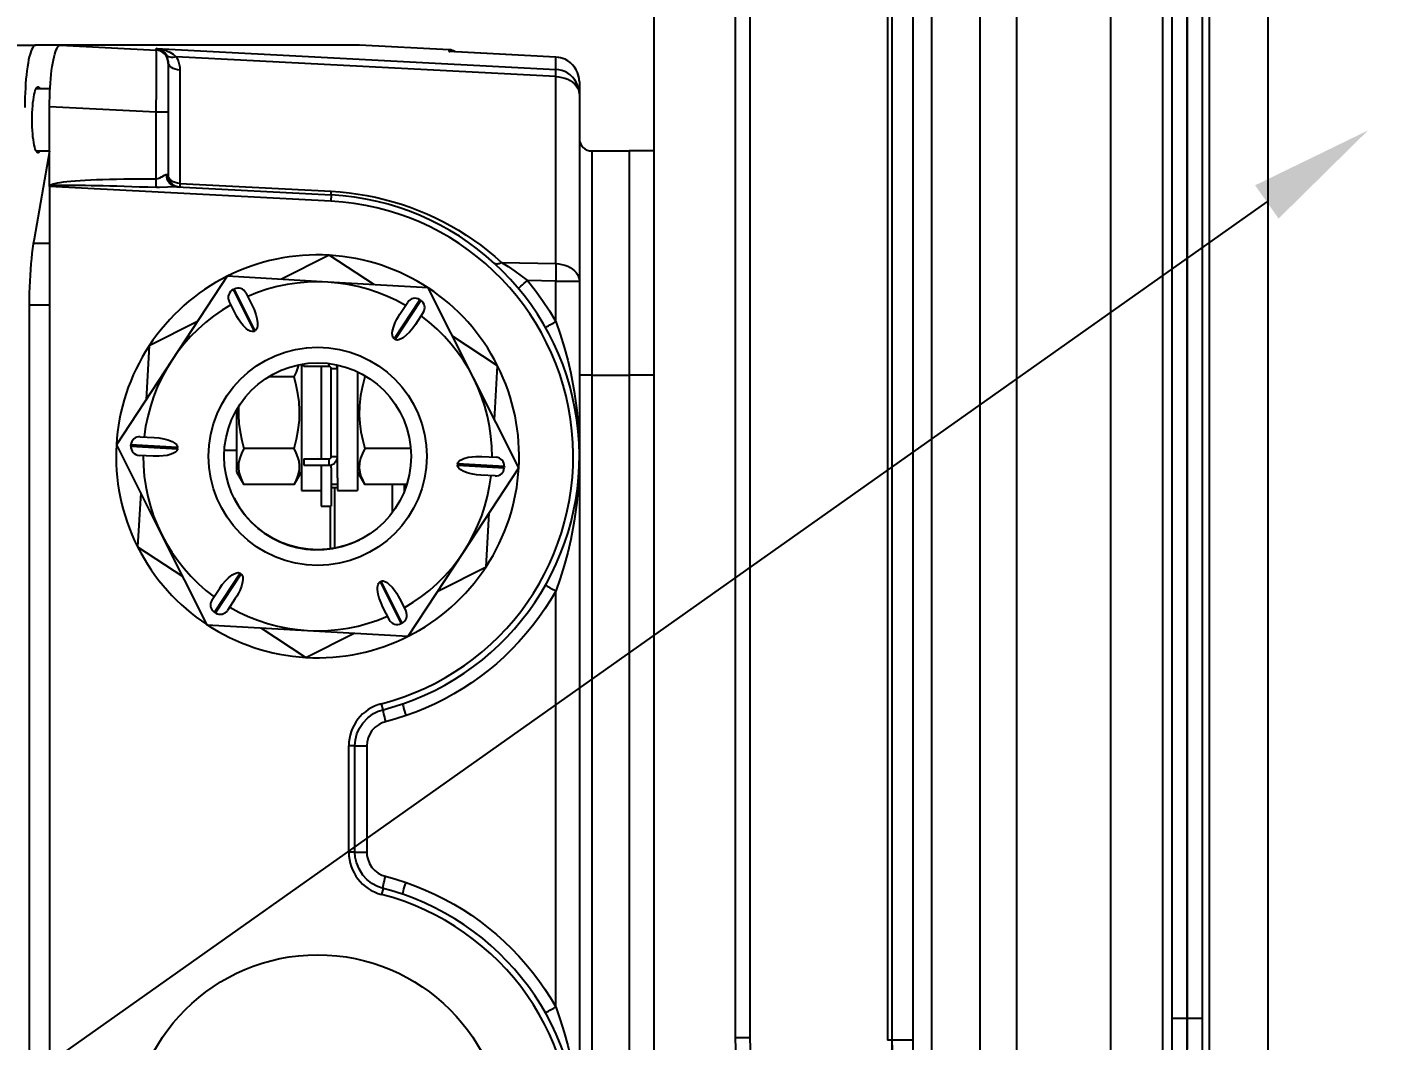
# Model space of a CAD drawing. Header units: millimetres. Extents: x 184 to 2141, y 95 to 1347.
# Drawn here: x 747.52 to 791.14, y 701.73 to 734.47 of the extents above; entities that cross this region are included whole.
import ezdxf
from ezdxf import colors
from ezdxf.entities.mleader import LeaderData, LeaderLine
from ezdxf.math import Vec2, Vec3

# ---------------------------------------------------------------- set-up
doc = ezdxf.new("R2010")
doc.units = ezdxf.units.MM
doc.layers.add('chuda', color=61, linetype='Continuous')
doc.styles.get("Standard").update_dxf_attribs({"font": 'arial.ttf'})

msp = doc.modelspace()

# ---------------------------------------------------------------- linework, layer by layer
at = {"color": 7, "linetype": 'Continuous'}
for p, q in [((785.728, 688.86), (785.728, 783.823)), ((787.607, 783.823), (787.607, 688.86)), ((770.412, 701.805), (770.412, 774.019)), ((785.002, 773.384), (785.002, 702.44)), ((785.004, 702.44), (785.004, 773.384)), ((785.487, 773.384), (785.487, 702.44)), ((767.786, 696.028), (767.786, 745.765)), ((784.519, 702.44), (784.519, 742.065)), ((770.876, 741.49), (770.876, 701.805)), ((782.539, 688.86), (782.539, 740.255)), ((784.208, 740.255), (784.208, 688.86)), ((776.139, 739.688), (776.139, 701.733)), ((779.495, 740.082), (779.495, 687.571)), ((775.327, 739.632), (775.327, 701.733)), ((775.468, 739.592), (775.468, 701.733)), ((775.469, 701.733), (775.469, 739.592)), ((776.753, 695.956), (776.753, 739.652)), ((778.303, 739.652), (778.303, 693.29)), ((745.795, 733.885), (747.809, 733.885)), ((748.609, 733.885), (747.809, 733.885)), ((758.267, 733.885), (748.609, 733.885)), ((748.609, 733.885), (751.698, 733.724)), ((751.698, 733.773), (764.607, 733.099)), ((751.698, 733.724), (751.698, 733.773)), ((758.267, 733.885), (758.27, 733.885)), ((761.162, 733.732), (758.267, 733.885)), ((761.163, 733.732), (758.27, 733.885)), ((761.162, 733.68), (761.162, 733.732)), ((761.162, 733.732), (761.163, 733.732)), ((764.607, 733.498), (761.162, 733.68)), ((764.607, 733.498), (761.171, 733.679)), ((752.08, 733.359), (752.08, 733.322)), ((752.08, 733.322), (752.08, 731.713)), ((764.607, 732.863), (752.34, 733.504)), ((764.607, 733.498), (764.607, 733.498)), ((764.607, 733.099), (764.607, 733.498)), ((752.461, 733.075), (752.461, 729.415)), ((764.607, 726.824), (764.607, 732.863)), ((765.37, 732.694), (765.37, 732.294)), ((748.269, 732.475), (747.817, 732.475)), ((765.37, 732.294), (765.37, 726.255)), ((748.254, 729.34), (748.254, 731.892)), ((751.698, 731.713), (748.254, 731.892)), ((751.698, 729.566), (751.698, 731.713)), ((752.08, 731.713), (751.698, 731.713)), ((752.08, 731.713), (752.08, 729.699)), ((748.254, 730.458), (747.752, 727.61)), ((747.817, 730.462), (748.254, 730.462)), ((765.773, 730.462), (766.981, 730.462)), ((765.773, 730.462), (765.773, 723.212)), ((766.981, 730.462), (766.981, 723.212)), ((767.786, 730.462), (766.981, 730.462)), ((766.981, 730.462), (766.981, 723.212)), ((752.032, 729.704), (752.08, 729.699)), ((748.254, 729.316), (748.254, 729.34)), ((748.254, 729.316), (748.254, 689.724)), ((757.345, 728.839), (748.254, 729.316)), ((752.366, 729.302), (757.355, 729.04)), ((752.461, 729.415), (757.355, 729.158)), ((757.355, 729.04), (757.345, 728.839)), ((748.254, 727.467), (747.728, 727.467)), ((757.288, 727.094), (755.73, 726.311)), ((758.746, 726.136), (757.288, 727.094)), ((762.856, 726.862), (764.607, 726.824)), ((753.988, 726.411), (752.201, 723.691)), ((757.238, 726.223), (753.988, 726.411)), ((760.488, 726.036), (757.238, 726.223)), ((764.607, 726.255), (763.691, 726.275)), ((764.607, 724.951), (764.607, 726.255)), ((764.607, 726.255), (765.37, 726.255)), ((765.37, 726.255), (765.37, 720.595)), ((754.181, 725.983), (754.217, 726.001)), ((754.181, 725.983), (754.86, 724.633)), ((754.896, 724.652), (754.217, 726.001)), ((754.596, 725.876), (754.802, 725.466)), ((761.95, 723.127), (760.488, 726.036)), ((747.596, 725.474), (747.596, 693.566)), ((748.254, 725.474), (747.596, 725.474)), ((754.262, 725.195), (754.056, 725.604)), ((760.213, 725.654), (759.384, 724.392)), ((759.417, 724.37), (760.247, 725.632)), ((759.571, 725.19), (759.823, 725.573)), ((760.213, 725.654), (760.247, 725.632)), ((753.03, 724.954), (751.472, 724.17)), ((760.328, 725.242), (760.076, 724.859)), ((754.86, 724.633), (754.896, 724.652)), ((759.384, 724.392), (759.417, 724.37)), ((762.729, 723.519), (761.271, 724.477)), ((751.472, 724.17), (751.371, 722.428)), ((752.201, 723.691), (750.413, 720.97)), ((756.389, 723.569), (756.389, 719.497)), ((756.464, 723.5), (756.464, 723.582)), ((757.275, 723.593), (757.275, 723.5)), ((757.557, 723.42), (757.557, 723.546)), ((762.629, 721.777), (762.729, 723.519)), ((756.151, 723.167), (755.329, 723.167)), ((757.275, 723.5), (756.464, 723.5)), ((757.033, 723.5), (757.033, 720.508)), ((757.356, 720.589), (757.356, 723.42)), ((757.557, 723.42), (757.356, 723.42)), ((757.557, 720.589), (757.557, 723.42)), ((758.201, 723.326), (758.201, 719.487)), ((758.418, 723.208), (758.439, 723.167)), ((758.496, 723.167), (758.439, 723.167)), ((763.412, 720.219), (761.95, 723.127)), ((765.773, 723.212), (765.37, 723.212)), ((765.773, 723.212), (765.773, 695.827)), ((765.773, 723.212), (766.981, 723.212)), ((766.981, 723.212), (766.981, 695.827)), ((766.981, 723.212), (766.981, 695.827)), ((767.786, 723.212), (766.981, 723.212)), ((754.295, 722.102), (754.295, 720.091)), ((750.413, 720.97), (751.875, 718.062)), ((750.881, 720.923), (750.883, 720.963)), ((750.881, 720.923), (752.388, 720.836)), ((752.391, 720.876), (750.883, 720.963)), ((751.181, 721.229), (751.638, 721.202)), ((751.603, 720.599), (751.146, 720.626)), ((752.388, 720.836), (752.391, 720.876)), ((753.899, 720.796), (754.295, 720.796)), ((756.151, 720.842), (754.533, 720.842)), ((756.464, 720.508), (756.464, 720.307)), ((756.464, 720.508), (757.275, 720.508)), ((756.913, 720.595), (756.913, 720.595)), ((756.913, 720.595), (756.913, 720.595)), ((757.275, 720.508), (757.275, 720.307)), ((757.356, 720.589), (757.557, 720.589)), ((757.557, 719.899), (757.557, 720.589)), ((759.923, 720.842), (758.439, 720.842)), ((762.222, 720.59), (762.679, 720.564)), ((765.37, 720.595), (765.37, 698.445)), ((754.295, 720.091), (754.533, 719.679)), ((756.151, 719.679), (756.389, 720.091)), ((756.464, 720.307), (757.275, 720.307)), ((757.033, 720.307), (757.033, 718.984)), ((757.356, 720.222), (757.356, 720.319)), ((757.356, 720.222), (757.356, 718.984)), ((758.201, 720.091), (758.439, 719.679)), ((761.437, 720.353), (761.434, 720.313)), ((761.434, 720.313), (762.942, 720.226)), ((762.945, 720.266), (761.437, 720.353)), ((761.625, 717.498), (763.412, 720.219)), ((762.945, 720.266), (762.942, 720.226)), ((756.151, 719.679), (754.533, 719.679)), ((757.356, 719.693), (757.557, 719.693)), ((757.557, 719.899), (757.557, 719.487)), ((759.791, 719.679), (758.439, 719.679)), ((759.329, 718.782), (759.329, 719.679)), ((759.71, 719.679), (759.71, 719.455)), ((762.645, 719.961), (762.187, 719.987)), ((751.197, 719.412), (751.096, 717.67)), ((756.389, 719.497), (756.389, 719.487)), ((756.389, 719.487), (757.033, 719.487)), ((757.356, 719.588), (757.557, 719.588)), ((757.466, 717.625), (757.466, 719.588)), ((757.557, 719.487), (758.201, 719.487)), ((757.033, 718.984), (757.356, 718.984)), ((757.324, 717.602), (757.324, 718.984)), ((762.353, 717.019), (762.454, 718.761)), ((751.875, 718.062), (753.337, 715.154)), ((751.096, 717.67), (752.554, 716.712)), ((759.837, 714.778), (761.625, 717.498)), ((760.795, 716.236), (762.353, 717.019)), ((754.408, 716.819), (753.578, 715.557)), ((753.612, 715.535), (754.441, 716.797)), ((754.441, 716.797), (754.408, 716.819)), ((758.966, 716.556), (758.93, 716.538)), ((759.644, 715.207), (758.966, 716.556)), ((753.498, 715.948), (753.749, 716.331)), ((758.93, 716.538), (759.608, 715.188)), ((764.607, 702.801), (764.607, 716.238)), ((754.254, 715.999), (754.002, 715.616)), ((759.23, 715.314), (759.024, 715.723)), ((759.563, 715.995), (759.769, 715.585)), ((753.612, 715.535), (753.578, 715.557)), ((753.337, 715.154), (756.587, 714.966)), ((755.079, 715.053), (756.537, 714.095)), ((756.537, 714.095), (758.095, 714.879)), ((756.587, 714.966), (759.837, 714.778)), ((759.644, 715.207), (759.608, 715.188)), ((759.027, 712.406), (758.977, 712.601)), ((757.919, 707.803), (757.919, 711.236)), ((758.12, 711.236), (757.919, 711.236)), ((758.12, 707.803), (758.12, 711.236)), ((758.12, 711.236), (758.499, 711.236)), ((758.499, 711.236), (758.499, 707.803)), ((758.12, 707.803), (757.919, 707.803)), ((758.12, 707.803), (758.499, 707.803)), ((759.027, 706.633), (758.977, 706.438)), ((784.519, 702.44), (785.002, 702.44)), ((785.004, 702.44), (785.002, 702.44)), ((785.004, 702.44), (785.487, 702.44)), ((770.876, 701.805), (770.412, 701.805)), ((775.468, 701.733), (775.327, 701.733)), ((775.469, 701.733), (775.468, 701.733)), ((776.139, 701.733), (775.469, 701.733))]:
    msp.add_line(p, q, dxfattribs=at)
at = {"color": 7, "linetype": 'Continuous', "flags": 128}
for points in [[(747.809, 733.885), (747.781, 733.879), (747.753, 733.86), (747.726, 733.829), (747.699, 733.786), (747.673, 733.731), (747.648, 733.665), (747.623, 733.588), (747.6, 733.5), (747.578, 733.402), (747.558, 733.295), (747.539, 733.179), (747.521, 733.055), (747.506, 732.923), (747.492, 732.785), (747.481, 732.642), (747.471, 732.493), (747.463, 732.341), (747.458, 732.186), (747.455, 732.029), (747.454, 731.871)], [(748.254, 731.892), (748.255, 732.049), (748.258, 732.205), (748.264, 732.359), (748.271, 732.51), (748.281, 732.657), (748.292, 732.799), (748.306, 732.935), (748.321, 733.065), (748.339, 733.188), (748.358, 733.303), (748.378, 733.409), (748.4, 733.505), (748.423, 733.592), (748.447, 733.668), (748.472, 733.734), (748.499, 733.788), (748.525, 733.83), (748.553, 733.86), (748.581, 733.879), (748.609, 733.885)], [(752.019, 733.575), (751.972, 733.638), (751.92, 733.687), (751.832, 733.739), (751.739, 733.767), (751.7, 733.773), (751.698, 733.773)], [(751.698, 733.773), (751.701, 733.773), (751.78, 733.765), (751.964, 733.726), (752.139, 733.654), (752.245, 733.588), (752.34, 733.504)], [(751.698, 731.713), (751.7, 731.879), (751.701, 732.043), (751.703, 732.204), (751.704, 732.363), (751.705, 732.517), (751.706, 732.665), (751.706, 732.808), (751.707, 732.942), (751.707, 733.069), (751.707, 733.186), (751.707, 733.294), (751.706, 733.39), (751.706, 733.476), (751.705, 733.549), (751.704, 733.61), (751.703, 733.659), (751.701, 733.694), (751.7, 733.716), (751.698, 733.724)], [(752.08, 733.322), (752.073, 733.398), (752.051, 733.471), (752.016, 733.539), (751.969, 733.599), (751.912, 733.649), (751.846, 733.688), (751.774, 733.713), (751.698, 733.724)], [(752.08, 733.359), (752.076, 733.416), (752.064, 733.472), (752.045, 733.525), (752.019, 733.575)], [(752.34, 733.504), (752.288, 733.492), (752.238, 733.486), (752.19, 733.487), (752.146, 733.493), (752.106, 733.506), (752.071, 733.524), (752.042, 733.547), (752.019, 733.575)], [(761.162, 733.732), (761.238, 733.72), (761.31, 733.695), (761.357, 733.669)], [(761.171, 733.679), (761.165, 733.679), (761.162, 733.68)], [(761.162, 733.68), (761.164, 733.68), (761.189, 733.677)], [(752.461, 733.075), (752.386, 733.082), (752.314, 733.1), (752.248, 733.127), (752.19, 733.163), (752.143, 733.205), (752.109, 733.253), (752.087, 733.305), (752.08, 733.359)], [(752.34, 733.504), (752.383, 733.424), (752.417, 733.341), (752.442, 733.254), (752.457, 733.165), (752.461, 733.075)], [(765.37, 732.694), (765.363, 732.796), (765.344, 732.896), (765.313, 732.993), (765.269, 733.085), (765.214, 733.17), (765.149, 733.249), (765.074, 733.318), (764.991, 733.377), (764.902, 733.426), (764.807, 733.462), (764.708, 733.487), (764.607, 733.498)], [(764.607, 732.863), (764.608, 732.916), (764.609, 732.962), (764.61, 733.002), (764.61, 733.036), (764.61, 733.063), (764.609, 733.082), (764.608, 733.094), (764.607, 733.099)], [(765.37, 732.294), (765.363, 732.396), (765.344, 732.496), (765.313, 732.593), (765.269, 732.685), (765.214, 732.771), (765.149, 732.849), (765.074, 732.918), (764.991, 732.977), (764.902, 733.026), (764.807, 733.063), (764.708, 733.087), (764.607, 733.099)], [(764.607, 732.863), (764.708, 732.855), (764.807, 732.838), (764.902, 732.812), (764.991, 732.777), (765.074, 732.736), (765.149, 732.687), (765.214, 732.631), (765.269, 732.571), (765.313, 732.506), (765.344, 732.437), (765.363, 732.366), (765.37, 732.294)], [(747.692, 731.468), (747.693, 731.584), (747.696, 731.698), (747.701, 731.809), (747.709, 731.916), (747.718, 732.019), (747.73, 732.114), (747.743, 732.202), (747.758, 732.282), (747.774, 732.352), (747.792, 732.411), (747.81, 732.46), (747.829, 732.497), (747.849, 732.522), (747.87, 732.534), (747.89, 732.534), (747.91, 732.522), (747.93, 732.497), (747.942, 732.475)], [(747.942, 730.462), (747.93, 730.44), (747.91, 730.415), (747.89, 730.403), (747.87, 730.403), (747.849, 730.415), (747.829, 730.44), (747.81, 730.477), (747.792, 730.525), (747.774, 730.585), (747.758, 730.655), (747.743, 730.734), (747.73, 730.822), (747.718, 730.918), (747.709, 731.02), (747.701, 731.128), (747.696, 731.239), (747.693, 731.353), (747.692, 731.468)], [(751.698, 729.566), (751.75, 729.572), (751.816, 729.596), (751.874, 729.628), (751.877, 729.63), (751.964, 729.683), (752.012, 729.703), (752.032, 729.704)], [(752.366, 729.302), (752.299, 729.313), (752.235, 729.338), (752.177, 729.376), (752.127, 729.426), (752.086, 729.486), (752.056, 729.554), (752.037, 729.628), (752.032, 729.704)], [(752.461, 729.415), (752.386, 729.423), (752.314, 729.44), (752.248, 729.468), (752.19, 729.503), (752.143, 729.546), (752.109, 729.594), (752.087, 729.645), (752.08, 729.699)], [(748.254, 729.34), (748.278, 729.36), (748.315, 729.379), (748.365, 729.396), (748.429, 729.413), (748.506, 729.43), (748.596, 729.445), (748.699, 729.46), (748.815, 729.473), (748.944, 729.486), (749.086, 729.498), (749.24, 729.509), (749.406, 729.519), (749.585, 729.528), (749.775, 729.536), (749.978, 729.543), (750.191, 729.55), (750.416, 729.555), (750.652, 729.559), (750.898, 729.562), (751.155, 729.564), (751.422, 729.566), (751.698, 729.566)], [(748.274, 729.323), (748.272, 729.325), (748.269, 729.328), (748.267, 729.33), (748.264, 729.332), (748.261, 729.334), (748.259, 729.336), (748.256, 729.338), (748.254, 729.34)], [(748.274, 729.323), (748.256, 729.317), (748.254, 729.316)], [(751.704, 729.279), (751.428, 729.288), (751.162, 729.297), (750.906, 729.305), (750.66, 729.313), (750.425, 729.32), (750.2, 729.326), (749.987, 729.331), (749.786, 729.336), (749.596, 729.34), (749.418, 729.343), (749.252, 729.345), (749.099, 729.347), (748.958, 729.348), (748.83, 729.348), (748.714, 729.348), (748.612, 729.346), (748.522, 729.344), (748.446, 729.342), (748.383, 729.338), (748.333, 729.334), (748.297, 729.329), (748.274, 729.323)], [(751.704, 729.279), (751.703, 729.308), (751.702, 729.34), (751.701, 729.374), (751.7, 729.41), (751.699, 729.448), (751.699, 729.487), (751.698, 729.526), (751.698, 729.566)], [(752.366, 729.302), (752.3, 729.302), (752.232, 729.299), (752.059, 729.288), (751.808, 729.277), (751.704, 729.279)], [(752.461, 729.415), (752.461, 729.388), (752.46, 729.365), (752.46, 729.344), (752.46, 729.328), (752.46, 729.314), (752.46, 729.305), (752.461, 729.299), (752.461, 729.297)], [(757.355, 729.04), (757.354, 729.042), (757.354, 729.048), (757.354, 729.058), (757.353, 729.071), (757.354, 729.088), (757.354, 729.108), (757.354, 729.132), (757.355, 729.158)], [(757.355, 729.158), (757.644, 729.138), (757.932, 729.109), (758.219, 729.07), (758.504, 729.022), (758.788, 728.965), (759.07, 728.898), (759.349, 728.823), (759.626, 728.738), (759.9, 728.644), (760.17, 728.541), (760.438, 728.43), (760.701, 728.31), (760.96, 728.181), (761.215, 728.044), (761.465, 727.898), (761.711, 727.745), (761.951, 727.583), (762.186, 727.414), (762.415, 727.238), (762.639, 727.053), (762.856, 726.862)], [(747.752, 727.61), (747.728, 727.465), (747.706, 727.313), (747.685, 727.152), (747.667, 726.984), (747.651, 726.81), (747.636, 726.63), (747.624, 726.445), (747.614, 726.256), (747.606, 726.063), (747.6, 725.868), (747.597, 725.671), (747.596, 725.474)], [(762.606, 726.849), (762.627, 726.833), (762.652, 726.823), (762.68, 726.817), (762.711, 726.817), (762.745, 726.821), (762.781, 726.83), (762.818, 726.844), (762.856, 726.862)], [(762.856, 726.862), (763.066, 726.728), (763.284, 726.58), (763.488, 726.432), (763.691, 726.275)], [(764.607, 726.824), (764.608, 726.766), (764.609, 726.702), (764.61, 726.634), (764.61, 726.563), (764.61, 726.489), (764.609, 726.412), (764.608, 726.334), (764.607, 726.255)], [(764.607, 726.824), (764.708, 726.816), (764.807, 726.798), (764.902, 726.773), (764.991, 726.738), (765.074, 726.696), (765.149, 726.647), (765.214, 726.592), (765.269, 726.531), (765.313, 726.466), (765.344, 726.398), (765.363, 726.327), (765.37, 726.255)], [(763.403, 726.017), (763.407, 726.024), (763.422, 726.04), (763.448, 726.064), (763.483, 726.096), (763.527, 726.135), (763.577, 726.179), (763.633, 726.226), (763.691, 726.275)], [(763.691, 726.275), (763.942, 725.96), (764.179, 725.634), (764.4, 725.297), (764.607, 724.951)], [(754.802, 725.466), (754.862, 725.334), (754.92, 725.174), (754.954, 725.046), (754.974, 724.903), (754.975, 724.825), (754.959, 724.734), (754.944, 724.699), (754.918, 724.667), (754.896, 724.652)], [(754.86, 724.633), (754.831, 724.624), (754.795, 724.623), (754.739, 724.638), (754.669, 724.676), (754.609, 724.722), (754.507, 724.822), (754.425, 724.925), (754.358, 725.025), (754.305, 725.113), (754.262, 725.195)], [(759.384, 724.392), (759.361, 724.412), (759.342, 724.443), (759.327, 724.499), (759.325, 724.579), (759.335, 724.654), (759.371, 724.792), (759.419, 724.914), (759.472, 725.022), (759.522, 725.112), (759.571, 725.19)], [(760.076, 724.859), (759.991, 724.74), (759.882, 724.61), (759.788, 724.517), (759.674, 724.428), (759.607, 724.388), (759.521, 724.356), (759.483, 724.352), (759.442, 724.358), (759.417, 724.37)], [(764.277, 724.753), (764.282, 724.758), (764.3, 724.771), (764.33, 724.789), (764.371, 724.814), (764.42, 724.844), (764.478, 724.877), (764.541, 724.913), (764.607, 724.951)], [(764.607, 724.951), (764.752, 724.538), (764.882, 724.121), (764.995, 723.701), (765.092, 723.28), (765.203, 722.686), (765.285, 722.089), (765.34, 721.492), (765.366, 720.894), (765.37, 720.606), (765.37, 720.595)], [(756.151, 723.167), (756.229, 723.318), (756.288, 723.471), (756.305, 723.548)], [(756.151, 720.842), (756.229, 721.144), (756.288, 721.451), (756.323, 721.768), (756.33, 722.087), (756.313, 722.358), (756.276, 722.628), (756.221, 722.899), (756.151, 723.167)], [(758.439, 723.167), (758.361, 722.864), (758.303, 722.558), (758.268, 722.241), (758.26, 721.922), (758.277, 721.65), (758.314, 721.381), (758.369, 721.109), (758.439, 720.842)], [(754.36, 722.198), (754.354, 721.922), (754.371, 721.65), (754.407, 721.381), (754.463, 721.109), (754.533, 720.842)], [(751.638, 721.202), (751.783, 721.189), (751.95, 721.158), (752.078, 721.124), (752.212, 721.07), (752.28, 721.032), (752.351, 720.973), (752.374, 720.942), (752.389, 720.903), (752.391, 720.876)], [(752.388, 720.836), (752.382, 720.806), (752.365, 720.775), (752.324, 720.734), (752.256, 720.692), (752.186, 720.663), (752.049, 720.626), (751.919, 720.606), (751.799, 720.598), (751.696, 720.596), (751.603, 720.599)], [(754.533, 720.842), (754.455, 720.69), (754.396, 720.537), (754.361, 720.379), (754.354, 720.219), (754.371, 720.083), (754.407, 719.949), (754.463, 719.813), (754.533, 719.679)], [(756.151, 719.679), (756.229, 719.83), (756.288, 719.984), (756.323, 720.142), (756.33, 720.302), (756.313, 720.437), (756.276, 720.572), (756.221, 720.708), (756.151, 720.842)], [(758.439, 720.842), (758.361, 720.69), (758.303, 720.537), (758.268, 720.379), (758.26, 720.219), (758.277, 720.083), (758.314, 719.949), (758.369, 719.813), (758.439, 719.679)], [(761.437, 720.353), (761.443, 720.383), (761.46, 720.415), (761.501, 720.456), (761.569, 720.497), (761.639, 720.526), (761.777, 720.564), (761.906, 720.583), (762.026, 720.592), (762.129, 720.593), (762.222, 720.59)], [(765.37, 720.595), (765.37, 720.583), (765.368, 720.466)], [(762.187, 719.987), (762.042, 720.001), (761.875, 720.031), (761.747, 720.066), (761.613, 720.119), (761.545, 720.158), (761.474, 720.217), (761.452, 720.247), (761.436, 720.286), (761.434, 720.313)], [(765.368, 720.447), (765.366, 720.295), (765.34, 719.698), (765.285, 719.1), (765.203, 718.504), (765.092, 717.91), (764.995, 717.488), (764.882, 717.068), (764.752, 716.651), (764.607, 716.238)], [(753.749, 716.331), (753.834, 716.45), (753.943, 716.579), (754.037, 716.673), (754.151, 716.762), (754.218, 716.802), (754.304, 716.833), (754.342, 716.837), (754.383, 716.831), (754.408, 716.819)], [(754.441, 716.797), (754.464, 716.777), (754.483, 716.747), (754.498, 716.691), (754.5, 716.611), (754.49, 716.536), (754.454, 716.398), (754.406, 716.276), (754.353, 716.168), (754.303, 716.078), (754.254, 715.999)], [(758.966, 716.556), (758.995, 716.566), (759.03, 716.567), (759.086, 716.552), (759.157, 716.514), (759.217, 716.467), (759.318, 716.367), (759.4, 716.264), (759.467, 716.165), (759.52, 716.076), (759.563, 715.995)], [(759.024, 715.723), (758.963, 715.856), (758.905, 716.015), (758.872, 716.144), (758.851, 716.286), (758.85, 716.365), (758.866, 716.455), (758.881, 716.49), (758.907, 716.523), (758.93, 716.538)], [(764.607, 716.238), (764.435, 715.947), (764.252, 715.662), (764.058, 715.385), (763.854, 715.115), (763.639, 714.853), (763.415, 714.599), (763.181, 714.355), (762.938, 714.119), (762.687, 713.893), (762.426, 713.676), (762.158, 713.47), (761.882, 713.274), (761.599, 713.089), (761.309, 712.914), (761.012, 712.751), (760.71, 712.6), (760.401, 712.46), (760.088, 712.331), (759.77, 712.215)], [(764.277, 716.436), (764.282, 716.431), (764.3, 716.419), (764.33, 716.4), (764.371, 716.375), (764.42, 716.346), (764.478, 716.312), (764.541, 716.276), (764.607, 716.238)], [(758.12, 711.236), (758.135, 711.43), (758.184, 711.626), (758.266, 711.812), (758.373, 711.976), (758.531, 712.144), (758.719, 712.28), (758.868, 712.354), (759.027, 712.406)], [(759.027, 712.406), (759.026, 712.394), (759.029, 712.369), (759.035, 712.332), (759.044, 712.283), (759.057, 712.225), (759.071, 712.16), (759.088, 712.09), (759.106, 712.017)], [(759.027, 712.406), (759.414, 712.516), (759.66, 712.596)], [(759.77, 712.215), (759.44, 712.11), (759.106, 712.017)], [(759.66, 712.596), (759.659, 712.588), (759.663, 712.565), (759.672, 712.53), (759.685, 712.482), (759.702, 712.425), (759.722, 712.36), (759.745, 712.289), (759.77, 712.215)], [(759.106, 712.017), (759, 711.982), (758.9, 711.933), (758.775, 711.843), (758.669, 711.731), (758.597, 711.621), (758.542, 711.497), (758.509, 711.366), (758.499, 711.236)], [(759.027, 706.633), (758.848, 706.694), (758.668, 706.791), (758.507, 706.917), (758.373, 707.063), (758.25, 707.259), (758.165, 707.474), (758.131, 707.637), (758.12, 707.803)], [(758.499, 707.803), (758.507, 707.692), (758.53, 707.583), (758.586, 707.439), (758.669, 707.309), (758.759, 707.211), (758.867, 707.127), (758.987, 707.063), (759.106, 707.022)], [(759.027, 706.633), (759.026, 706.645), (759.029, 706.67), (759.035, 706.708), (759.044, 706.756), (759.057, 706.814), (759.071, 706.879), (759.088, 706.95), (759.106, 707.022)], [(759.106, 707.022), (759.44, 706.93), (759.77, 706.824)], [(759.66, 706.443), (759.276, 706.565), (759.027, 706.633)], [(759.66, 706.443), (759.659, 706.452), (759.663, 706.474), (759.672, 706.51), (759.685, 706.557), (759.702, 706.614), (759.722, 706.68), (759.745, 706.75), (759.77, 706.824)], [(759.77, 706.824), (760.088, 706.708), (760.401, 706.58), (760.71, 706.44), (761.012, 706.288), (761.309, 706.125), (761.599, 705.951), (761.882, 705.765), (762.158, 705.57), (762.426, 705.363), (762.687, 705.147), (762.938, 704.921), (763.181, 704.685), (763.415, 704.44), (763.639, 704.187), (763.854, 703.925), (764.058, 703.655), (764.252, 703.377), (764.435, 703.092), (764.607, 702.801)], [(764.277, 702.603), (764.282, 702.608), (764.3, 702.621), (764.33, 702.639), (764.371, 702.664), (764.42, 702.694), (764.478, 702.727), (764.541, 702.763), (764.607, 702.801)], [(764.607, 702.801), (764.752, 702.388), (764.882, 701.971), (764.995, 701.551), (765.092, 701.13), (765.203, 700.536), (765.285, 699.939), (765.34, 699.342), (765.366, 698.744), (765.369, 698.557)], [(784.503, 700.355), (784.507, 700.605), (784.51, 700.859), (784.513, 701.117), (784.515, 701.378), (784.517, 701.641), (784.518, 701.906), (784.519, 702.173), (784.519, 702.44)], [(785.002, 702.44), (785.002, 702.15), (785.001, 701.86), (785, 701.572), (784.998, 701.285), (784.996, 701.002), (784.993, 700.722), (784.989, 700.445), (784.986, 700.174)], [(785.02, 700.174), (785.016, 700.445), (785.013, 700.722), (785.01, 701.002), (785.008, 701.285), (785.006, 701.572), (785.005, 701.86), (785.004, 702.15), (785.004, 702.44)], [(785.487, 702.44), (785.487, 702.173), (785.488, 701.906), (785.489, 701.641), (785.491, 701.378), (785.493, 701.117), (785.496, 700.859), (785.499, 700.605), (785.503, 700.355)], [(770.508, 700.731), (770.455, 701.087), (770.423, 701.445), (770.412, 701.805)], [(770.876, 701.805), (770.886, 701.474), (770.915, 701.144), (770.964, 700.817)], [(775.468, 701.733), (775.474, 701.421), (775.49, 701.11), (775.517, 700.8)], [(775.522, 700.8), (775.493, 701.11), (775.475, 701.421), (775.469, 701.733)], [(776.139, 701.733), (776.144, 701.446), (776.161, 701.16), (776.188, 700.875)]]:
    msp.add_lwpolyline(points, dxfattribs=at)
at = {"color": 7, "linetype": 'Continuous'}
for centre, radius in [((756.913, 720.595), 3.524), ((756.913, 720.595), 3.02), ((756.913, 698.445), 6.041)]:
    msp.add_circle(centre, radius, dxfattribs=at)
for centre, radius, start, end in [((761.141, 733.329), 0.403, 57.5604, 86.96), ((764.564, 732.694), 0.805, 0, 86.9885), ((765.773, 730.864), 0.403, 180, 270), ((752.483, 729.699), 0.403, 180, 267), ((756.913, 720.595), 8.256, 284.4775, 87), ((756.913, 720.595), 8.457, 288.9598, 87), ((756.913, 720.595), 6.51, 86.6909, 146.6909), ((756.913, 720.595), 6.51, 26.6909, 86.6909), ((756.913, 720.595), 5.638, 59.7618, 113.62), ((754.308, 725.731), 0.282, 116.6909, 206.6909), ((754.344, 725.749), 0.282, 26.6909, 116.6909), ((760.058, 725.419), 0.282, 56.6909, 146.6909), ((756.913, 720.595), 5.638, 119.7618, 173.62), ((760.092, 725.397), 0.282, 326.6909, 56.6909), ((756.913, 720.595), 5.638, 359.7618, 53.62), ((756.913, 720.595), 6.51, 146.6909, 206.6909), ((757.275, 723.42), 0.282, 0, 28.1823), ((756.913, 720.595), 6.51, 326.6909, 26.6909), ((757.275, 723.42), 0.0805, 360, 90), ((751.162, 720.907), 0.282, 176.6909, 266.6909), ((751.164, 720.947), 0.282, 86.6909, 176.6909), ((756.913, 720.595), 5.638, 179.7618, 233.62), ((757.275, 720.589), 0.282, 270, 360), ((757.275, 720.589), 0.0805, 270, 360), ((762.663, 720.282), 0.282, 356.6909, 86.6909), ((762.661, 720.242), 0.282, 266.6909, 356.6909), ((756.913, 720.595), 5.638, 299.7618, 353.62), ((756.913, 720.595), 3.02, 206.6909, 296.6909), ((756.913, 720.595), 6.51, 206.6909, 266.6909), ((756.913, 720.595), 6.51, 266.6909, 326.6909), ((753.733, 715.793), 0.282, 146.6909, 236.6909), ((756.913, 720.595), 5.638, 239.7618, 293.62), ((753.767, 715.771), 0.282, 236.6909, 326.6909), ((759.481, 715.44), 0.282, 206.6909, 296.6909), ((759.517, 715.458), 0.282, 296.6909, 26.6909), ((759.329, 711.236), 1.41, 104.4775, 180), ((759.329, 707.803), 1.41, 180, 255.5225), ((756.913, 698.445), 8.256, 273, 75.5225), ((756.913, 698.445), 8.457, 273, 71.0402)]:
    msp.add_arc(centre, radius, start, end, dxfattribs=at)

# ---------------------------------------------------------------- leaders
at = {"layer": 'chuda'}
ml = msp.add_multileader_mtext('Standard', dxfattribs=at)
ml.set_content('55', color=256)
ml.set_leader_properties()
ml.build(insert=Vec2(0, 0))
ctx = ml.context
ctx.base_point, ctx.char_height, ctx.plane_origin = Vec3(519.321, 582.554), 7, Vec3(1076.232, 795.975)
ctx.text_align_type = 2
notes = []
notes.append((ctx, [(0, (1, 1, 0), (541.401, 582.554), (-1, 0), 8, [(0, [(1076.232, 795.975)], 0, [])])]))
ctx.mtext.insert, ctx.mtext.alignment, ctx.mtext.flow_direction = Vec3(531.401, 586.114), 3, 5
ml = msp.add_multileader_mtext('Standard', dxfattribs=at)
ml.set_content('54', color=256)
ml.set_leader_properties()
ml.build(insert=Vec2(0, 0))
ctx = ml.context
ctx.base_point, ctx.char_height, ctx.plane_origin = Vec3(627.694, 608.915), 7, Vec3(1101.298, 785.145)
ctx.text_align_type = 2
notes.append((ctx, [(0, (1, 1, 0), (649.693, 608.915), (-1, 0), 8, [(0, [(1101.298, 785.145)], 0, [])])]))
ctx.mtext.insert, ctx.mtext.alignment, ctx.mtext.flow_direction = Vec3(639.693, 612.475), 3, 5
ml = msp.add_multileader_mtext('Standard', dxfattribs=at)
ml.set_content('53', color=256)
ml.set_leader_properties()
ml.build(insert=Vec2(0, 0))
ctx = ml.context
ctx.base_point, ctx.char_height, ctx.plane_origin = Vec3(636.69, 637.704), 7, Vec3(790.844, 731.124)
ctx.text_align_type = 2
notes.append((ctx, [(0, (1, 1, 0), (658.717, 637.704), (-1, 0), 8, [(0, [(790.844, 731.124)], 0, [])])]))
ctx.mtext.insert, ctx.mtext.alignment, ctx.mtext.flow_direction = Vec3(648.717, 641.266), 3, 5
for ctx, leaders in notes:
    for number, flags, end, landing, length, lines in leaders:
        leader = LeaderData()
        leader.index, (leader.has_last_leader_line, leader.has_dogleg_vector, leader.attachment_direction) = number, flags
        leader.last_leader_point, leader.dogleg_vector, leader.dogleg_length = Vec3(end), Vec3(landing), length
        for number, points, colour, breaks in lines:
            line = LeaderLine()
            line.index, line.vertices, line.color, line.breaks = number, Vec3.list(points), colors.encode_raw_color(colour), breaks
            leader.lines.append(line)
        ctx.leaders.append(leader)

doc.saveas('drawing.dxf')
